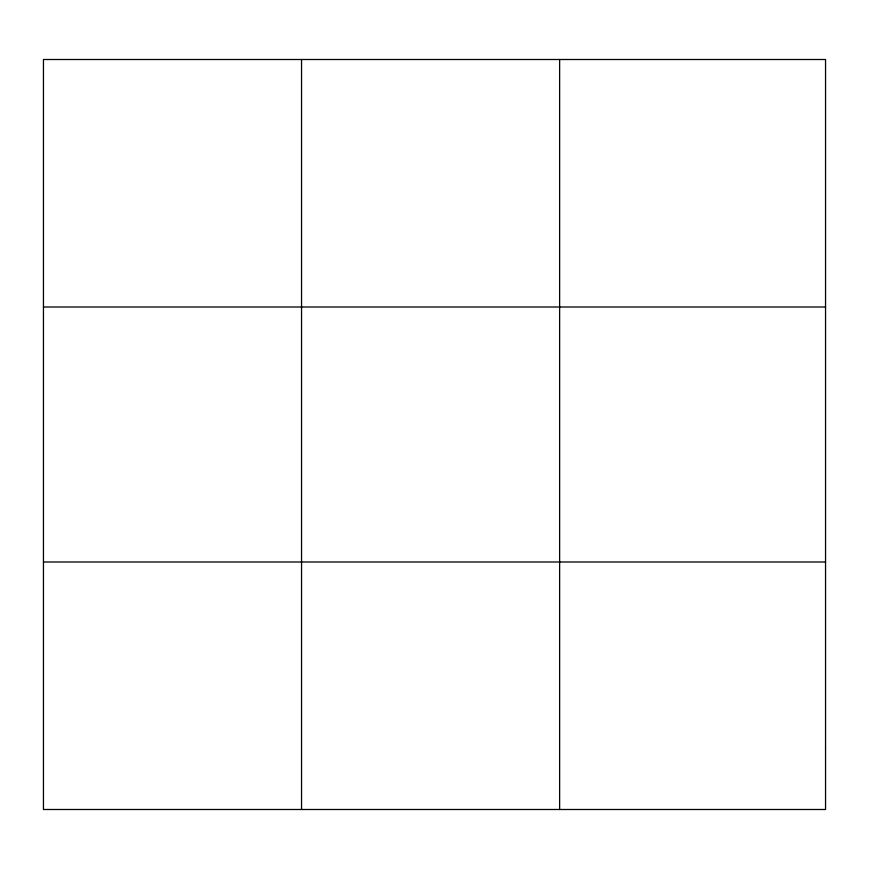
<?xml version="1.0" encoding="UTF-8"?>
<svg xmlns="http://www.w3.org/2000/svg" width="869" height="869" viewBox="0 0 869 869"><rect width="100%" height="100%" fill="white"/><g stroke="black" fill="none" stroke-linecap="round" stroke-linejoin="round"><path stroke-width="1.3" d="M559.636 809.495L559.636 59.505M43.45 307.007L825.55 307.007M43.45 561.993L825.55 561.993M301.543 59.505L301.543 809.495M825.55 747.622L825.55 809.495L43.45 809.495L43.45 59.505L825.55 59.505L825.55 747.622"/></g></svg>
